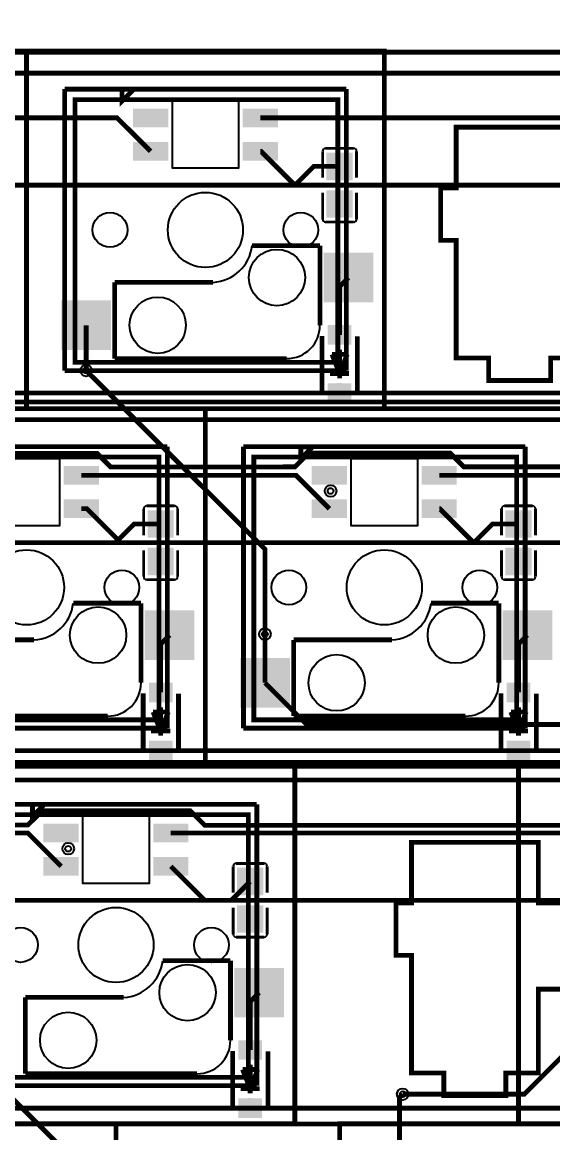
# Model space of a CAD drawing. Header units: millimetres. Extents: x 5 to 320, y -126 to -29.
# Drawn here: x 233.1 to 261.4, y -88.6 to -29.4 of the extents above; entities that cross this region are included whole.
import ezdxf

# ---------------------------------------------------------------- set-up
doc = ezdxf.new("R2010")
doc.units = ezdxf.units.MM
for name, color, linetype, true_color in [('BoardOutLine', 7, 'Continuous', 0xff00ff), ('BottomLayer', 7, 'Continuous', 0x0000ff), ('BottomPasteMaskLayer', 7, 'Continuous', 0x800000), ('BottomSilkLayer', 7, 'Continuous', 0x66cc33), ('BottomSolderMaskLayer', 7, 'Continuous', 0xaa00ff), ('Document', 7, 'Continuous', 0xffffff), ('Hole', 7, 'Continuous', 0x222222), ('Multi-Layer', 7, 'Continuous', 0xc0c0c0), ('TopLayer', 7, 'Continuous', 0xff0000), ('TopSilkLayer', 7, 'Continuous', 0xffcc00)]:
    doc.layers.add(name, color=color, linetype=linetype, true_color=true_color)

msp = doc.modelspace()

# ---------------------------------------------------------------- hatches: boundary and pattern name
at = {"layer": 'BottomLayer'}
for points in [[(239.08315976631957, -34.06868173736348), (240.86116332232677, -34.06868173736348), (240.86116332232677, -34.957683515366966), (239.08315976631957, -34.957683515366966)], [(244.925171450343, -34.06868173736348), (246.7031750063502, -34.06868173736348), (246.7031750063502, -34.957683515366966), (244.925171450343, -34.957683515366966)], [(239.08315976631957, -35.84668529337057), (240.86116332232677, -35.84668529337057), (240.86116332232677, -36.73568707137406), (239.08315976631957, -36.73568707137406)], [(244.925171450343, -35.84668529337057), (246.7031750063502, -35.84668529337057), (246.7031750063502, -36.73568707137406), (244.925171450343, -36.73568707137406)], [(250.71209042418081, -37.805867411734766), (249.3620777241556, -37.805867411734766), (249.3620777241556, -36.395859791719545), (250.71209042418081, -36.395859791719545)], [(250.71209042418081, -38.39591059182112), (249.3620777241556, -38.39591059182112), (249.3620777241556, -39.805918211836456), (250.71209042418081, -39.805918211836456)], [(249.24318008636033, -41.75219710439421), (251.78318516637046, -41.75219710439421), (251.78318516637046, -44.292202184404346), (249.24318008636033, -44.292202184404346)], [(235.27315214630448, -44.292202184404346), (237.81315722631462, -44.292202184404346), (237.81315722631462, -46.83220726441448), (235.27315214630448, -46.83220726441448)], [(250.63708407416834, -46.57620015240025), (250.63708407416834, -45.57620015240025), (249.4370840741683, -45.57620015240025), (249.4370840741683, -46.57620015240025)], [(250.63708407416834, -49.6760223520447), (250.63708407416834, -48.67602235204458), (249.4370840741683, -48.67602235204458), (249.4370840741683, -49.6760223520447)], [(235.3999491998984, -53.11912623825242), (237.17795275590538, -53.11912623825242), (237.17795275590538, -54.00812801625602), (235.3999491998984, -54.00812801625602)], [(248.60838201676415, -53.11912623825242), (250.38638557277113, -53.11912623825242), (250.38638557277113, -54.00812801625602), (248.60838201676415, -54.00812801625602)], [(254.45039370078757, -53.11912623825242), (256.22839725679455, -53.11912623825242), (256.22839725679455, -54.00812801625602), (254.45039370078757, -54.00812801625602)], [(235.3999491998984, -54.89712979425951), (237.17795275590538, -54.89712979425951), (237.17795275590538, -55.786131572263116), (235.3999491998984, -55.786131572263116)], [(248.60838201676415, -54.89712979425951), (250.38638557277113, -54.89712979425951), (250.38638557277113, -55.786131572263116), (248.60838201676415, -55.786131572263116)], [(254.45039370078757, -54.89712979425951), (256.22839725679455, -54.89712979425951), (256.22839725679455, -55.786131572263116), (254.45039370078757, -55.786131572263116)], [(241.18686817373646, -56.85631191262382), (239.836855473711, -56.85631191262382), (239.836855473711, -55.4463042926086), (241.18686817373646, -55.4463042926086)], [(260.2373126746254, -56.85631191262382), (258.88729997459996, -56.85631191262382), (258.88729997459996, -55.4463042926086), (260.2373126746254, -55.4463042926086)], [(241.18686817373646, -57.446355092710064), (239.836855473711, -57.446355092710064), (239.836855473711, -58.8563627127254), (241.18686817373646, -58.8563627127254)], [(260.2373126746254, -57.446355092710064), (258.88729997459996, -57.446355092710064), (258.88729997459996, -58.8563627127254), (260.2373126746254, -58.8563627127254)], [(239.7179578359155, -60.802641605283156), (242.25796291592587, -60.802641605283156), (242.25796291592587, -63.3426466852934), (239.7179578359155, -63.3426466852934)], [(258.7684023368047, -60.802641605283156), (261.3084074168148, -60.802641605283156), (261.3084074168148, -63.3426466852934), (258.7684023368047, -63.3426466852934)], [(244.79837439674884, -63.3426466852934), (247.33837947675897, -63.3426466852934), (247.33837947675897, -65.88265176530354), (244.79837439674884, -65.88265176530354)], [(241.1118364236729, -65.6266446532893), (241.1118364236729, -64.6266446532893), (239.91183642367287, -64.6266446532893), (239.91183642367287, -65.6266446532893)], [(260.1623063246127, -65.6266446532893), (260.1623063246127, -64.6266446532893), (258.96230632461265, -64.6266446532893), (258.96230632461265, -65.6266446532893)], [(241.1118364236729, -68.72646685293375), (241.1118364236729, -67.72646685293364), (239.91183642367287, -67.72646685293364), (239.91183642367287, -68.72646685293375)], [(260.1623063246127, -68.72646685293375), (260.1623063246127, -67.72646685293364), (258.96230632461265, -67.72646685293364), (258.96230632461265, -68.72646685293375)], [(234.3205486410975, -72.16957073914148), (236.09855219710448, -72.16957073914148), (236.09855219710448, -73.05857251714508), (234.3205486410975, -73.05857251714508)], [(240.16256032512092, -72.16957073914148), (241.9405638811279, -72.16957073914148), (241.9405638811279, -73.05857251714508), (240.16256032512092, -73.05857251714508)], [(234.3205486410975, -73.94757429514857), (236.09855219710448, -73.94757429514857), (236.09855219710448, -74.83657607315217), (234.3205486410975, -74.83657607315217)], [(240.16256032512092, -73.94757429514857), (241.9405638811279, -73.94757429514857), (241.9405638811279, -74.83657607315217), (240.16256032512092, -74.83657607315217)], [(245.94947929895875, -75.90675641351277), (244.59946659893308, -75.90675641351277), (244.59946659893308, -74.49674879349755), (245.94947929895875, -74.49674879349755)], [(245.94947929895875, -76.49679959359912), (244.59946659893308, -76.49679959359912), (244.59946659893308, -77.90680721361434), (245.94947929895875, -77.90680721361434)], [(244.48056896113803, -79.85308610617221), (247.02057404114817, -79.85308610617221), (247.02057404114817, -82.39309118618235), (244.48056896113803, -82.39309118618235)], [(245.87447294894605, -84.67708915417825), (245.87447294894605, -83.67708915417836), (244.674472948946, -83.67708915417836), (244.674472948946, -84.67708915417825)], [(245.87447294894605, -87.77691135382258), (245.87447294894605, -86.7769113538227), (244.674472948946, -86.7769113538227), (244.674472948946, -87.77691135382258)]]:
    msp.add_hatch(color=256, dxfattribs=at).paths.add_polyline_path(points)
at = {"layer": 'BottomPasteMaskLayer'}
for points in [[(239.08315976631957, -34.06868173736348), (240.86116332232677, -34.06868173736348), (240.86116332232677, -34.957683515366966), (239.08315976631957, -34.957683515366966)], [(244.925171450343, -34.06868173736348), (246.7031750063502, -34.06868173736348), (246.7031750063502, -34.957683515366966), (244.925171450343, -34.957683515366966)], [(239.08315976631957, -35.84668529337057), (240.86116332232677, -35.84668529337057), (240.86116332232677, -36.73568707137406), (239.08315976631957, -36.73568707137406)], [(244.925171450343, -35.84668529337057), (246.7031750063502, -35.84668529337057), (246.7031750063502, -36.73568707137406), (244.925171450343, -36.73568707137406)], [(250.67708915417825, -36.39591059182112), (249.39710439420878, -36.39591059182112), (249.34709169418352, -36.4459232918465), (249.34709169418352, -37.5959359918719), (249.39710439420878, -37.64592329184654), (249.80713741427485, -37.65095250190495), (249.80713741427485, -37.200939801879485), (250.25712471424958, -37.200939801879485), (250.25712471424958, -37.64094488188971), (250.67708915417825, -37.64592329184654), (250.72710185420397, -37.5959359918719), (250.72710185420397, -36.4459232918465)], [(249.39707899415794, -39.80586741173488), (250.67706375412763, -39.80586741173488), (250.7270764541529, -39.755854711709276), (250.7270764541529, -38.60584201168399), (250.67706375412763, -38.55585471170946), (250.26703073406156, -38.55082550165105), (250.26703073406156, -39.0008382016764), (249.81704343408683, -39.0008382016764), (249.81704343408683, -38.56083312166618), (249.39707899415794, -38.55585471170946), (249.34706629413267, -38.60584201168399), (249.34706629413267, -39.755854711709276)], [(249.24318008636033, -41.75219710439421), (251.78318516637046, -41.75219710439421), (251.78318516637046, -44.292202184404346), (249.24318008636033, -44.292202184404346)], [(235.27315214630448, -44.292202184404346), (237.81315722631462, -44.292202184404346), (237.81315722631462, -46.83220726441448), (235.27315214630448, -46.83220726441448)], [(250.63708407416834, -46.57620015240025), (250.63708407416834, -45.57620015240025), (249.4370840741683, -45.57620015240025), (249.4370840741683, -46.57620015240025)], [(250.63708407416834, -49.6760223520447), (250.63708407416834, -48.67602235204458), (249.4370840741683, -48.67602235204458), (249.4370840741683, -49.6760223520447)], [(235.3999491998984, -53.11912623825242), (237.17795275590538, -53.11912623825242), (237.17795275590538, -54.00812801625602), (235.3999491998984, -54.00812801625602)], [(248.60838201676415, -53.11912623825242), (250.38638557277113, -53.11912623825242), (250.38638557277113, -54.00812801625602), (248.60838201676415, -54.00812801625602)], [(254.45039370078757, -53.11912623825242), (256.22839725679455, -53.11912623825242), (256.22839725679455, -54.00812801625602), (254.45039370078757, -54.00812801625602)], [(235.3999491998984, -54.89712979425951), (237.17795275590538, -54.89712979425951), (237.17795275590538, -55.786131572263116), (235.3999491998984, -55.786131572263116)], [(248.60838201676415, -54.89712979425951), (250.38638557277113, -54.89712979425951), (250.38638557277113, -55.786131572263116), (248.60838201676415, -55.786131572263116)], [(254.45039370078757, -54.89712979425951), (256.22839725679455, -54.89712979425951), (256.22839725679455, -55.786131572263116), (254.45039370078757, -55.786131572263116)], [(241.1518669037339, -55.44635509271018), (239.87188214376442, -55.44635509271018), (239.82186944373893, -55.496367792735555), (239.82186944373893, -56.646380492760954), (239.87188214376442, -56.6963677927356), (240.28191516383026, -56.70139700279401), (240.28191516383026, -56.25138430276854), (240.73190246380477, -56.25138430276854), (240.73190246380477, -56.69138938277865), (241.1518669037339, -56.6963677927356), (241.20187960375915, -56.646380492760954), (241.20187960375915, -55.496367792735555)], [(260.20231140462283, -55.44635509271018), (258.92232664465337, -55.44635509271018), (258.8723139446279, -55.496367792735555), (258.8723139446279, -56.646380492760954), (258.92232664465337, -56.6963677927356), (259.33235966471943, -56.70139700279401), (259.33235966471943, -56.25138430276854), (259.78234696469394, -56.25138430276854), (259.78234696469394, -56.69138938277865), (260.20231140462283, -56.6963677927356), (260.2523241046483, -56.646380492760954), (260.2523241046483, -55.496367792735555)], [(239.87185674371358, -58.85631191262371), (241.15184150368304, -58.85631191262371), (241.20185420370854, -58.80629921259833), (241.20185420370854, -57.65628651257293), (241.15184150368304, -57.60629921259829), (240.74180848361698, -57.60127000253988), (240.74180848361698, -58.051282702565345), (240.29182118364247, -58.051282702565345), (240.29182118364247, -57.61127762255512), (239.87185674371358, -57.60629921259829), (239.8218440436881, -57.65628651257293), (239.8218440436881, -58.80629921259833)], [(258.9223012446025, -58.85631191262371), (260.202286004572, -58.85631191262371), (260.2522987045975, -58.80629921259833), (260.2522987045975, -57.65628651257293), (260.202286004572, -57.60629921259829), (259.7922529845059, -57.60127000253988), (259.7922529845059, -58.051282702565345), (259.3422656845314, -58.051282702565345), (259.3422656845314, -57.61127762255512), (258.9223012446025, -57.60629921259829), (258.87228854457703, -57.65628651257293), (258.87228854457703, -58.80629921259833)], [(239.7179578359155, -60.802641605283156), (242.25796291592587, -60.802641605283156), (242.25796291592587, -63.3426466852934), (239.7179578359155, -63.3426466852934)], [(258.7684023368047, -60.802641605283156), (261.3084074168148, -60.802641605283156), (261.3084074168148, -63.3426466852934), (258.7684023368047, -63.3426466852934)], [(244.79837439674884, -63.3426466852934), (247.33837947675897, -63.3426466852934), (247.33837947675897, -65.88265176530354), (244.79837439674884, -65.88265176530354)], [(241.1118364236729, -65.6266446532893), (241.1118364236729, -64.6266446532893), (239.91183642367287, -64.6266446532893), (239.91183642367287, -65.6266446532893)], [(260.1623063246127, -65.6266446532893), (260.1623063246127, -64.6266446532893), (258.96230632461265, -64.6266446532893), (258.96230632461265, -65.6266446532893)], [(241.1118364236729, -68.72646685293375), (241.1118364236729, -67.72646685293364), (239.91183642367287, -67.72646685293364), (239.91183642367287, -68.72646685293375)], [(260.1623063246127, -68.72646685293375), (260.1623063246127, -67.72646685293364), (258.96230632461265, -67.72646685293364), (258.96230632461265, -68.72646685293375)], [(234.3205486410975, -72.16957073914148), (236.09855219710448, -72.16957073914148), (236.09855219710448, -73.05857251714508), (234.3205486410975, -73.05857251714508)], [(240.16256032512092, -72.16957073914148), (241.9405638811279, -72.16957073914148), (241.9405638811279, -73.05857251714508), (240.16256032512092, -73.05857251714508)], [(234.3205486410975, -73.94757429514857), (236.09855219710448, -73.94757429514857), (236.09855219710448, -74.83657607315217), (234.3205486410975, -74.83657607315217)], [(240.16256032512092, -73.94757429514857), (241.9405638811279, -73.94757429514857), (241.9405638811279, -74.83657607315217), (240.16256032512092, -74.83657607315217)], [(245.91447802895595, -74.49679959359912), (244.63449326898672, -74.49679959359912), (244.58448056896123, -74.5468122936245), (244.58448056896123, -75.6968249936499), (244.63449326898672, -75.74681229362454), (245.04452628905278, -75.75184150368295), (245.04452628905278, -75.30182880365749), (245.4945135890273, -75.30182880365749), (245.4945135890273, -75.74183388366771), (245.91447802895595, -75.74681229362454), (245.96449072898145, -75.6968249936499), (245.96449072898145, -74.5468122936245)], [(244.63446786893587, -77.90675641351277), (245.91445262890534, -77.90675641351277), (245.96446532893083, -77.85674371348739), (245.96446532893083, -76.70673101346199), (245.91445262890534, -76.65674371348734), (245.50441960883927, -76.65171450342893), (245.50441960883927, -77.1017272034544), (245.05443230886476, -77.1017272034544), (245.05443230886476, -76.66172212344418), (244.63446786893587, -76.65674371348734), (244.58445516891038, -76.70673101346199), (244.58445516891038, -77.85674371348739)], [(244.48056896113803, -79.85308610617221), (247.02057404114817, -79.85308610617221), (247.02057404114817, -82.39309118618235), (244.48056896113803, -82.39309118618235)], [(245.87447294894605, -84.67708915417825), (245.87447294894605, -83.67708915417836), (244.674472948946, -83.67708915417836), (244.674472948946, -84.67708915417825)], [(245.87447294894605, -87.77691135382258), (245.87447294894605, -86.7769113538227), (244.674472948946, -86.7769113538227), (244.674472948946, -87.77691135382258)]]:
    msp.add_hatch(color=256, dxfattribs=at).paths.add_polyline_path(points)
at = {"layer": 'BottomSolderMaskLayer'}
for points in [[(239.03236547044526, -34.017893247215056), (240.91196922965287, -34.017893247215056), (240.91196922965287, -35.008495228419065), (239.03236547044526, -35.008495228419065)], [(244.87437715446868, -34.017893247215056), (246.7539809136763, -34.017893247215056), (246.7539809136763, -35.008495228419065), (244.87437715446868, -35.008495228419065)], [(239.03236547044526, -35.79589680322215), (240.91196922965287, -35.79589680322215), (240.91196922965287, -36.78649878442616), (239.03236547044526, -36.78649878442616)], [(244.87437715446868, -35.79589680322215), (246.7539809136763, -35.79589680322215), (246.7539809136763, -36.78649878442616), (244.87437715446868, -36.78649878442616)], [(250.73640971910845, -37.832397203270375), (249.33775842922796, -37.832397203270375), (249.33775842922796, -36.36933191175876), (250.73640971910845, -36.36933191175876)], [(250.73640971910845, -38.36938462343517), (249.33775842922796, -38.36938462343517), (249.33775842922796, -39.83244991494689), (250.73640971910845, -39.83244991494689)], [(249.1923840487682, -41.70140106680219), (251.83398933197873, -41.70140106680219), (251.83398933197873, -44.343006350012615), (249.1923840487682, -44.343006350012615)], [(235.22235610871235, -44.241406146812324), (237.86396139192289, -44.241406146812324), (237.86396139192289, -46.88301143002275), (235.22235610871235, -46.88301143002275)], [(250.66756413512826, -46.59736686140036), (250.66756413512826, -45.555033443400134), (249.40660401320815, -45.555033443400134), (249.40660401320815, -46.59736686140036)], [(250.66756413512826, -49.69718906104481), (250.66756413512826, -48.65485564304447), (249.40660401320815, -48.65485564304447), (249.40660401320815, -49.69718906104481)], [(235.34914329257208, -53.06832613665233), (237.2287470517797, -53.06832613665233), (237.2287470517797, -54.058928117856226), (235.34914329257208, -54.058928117856226)], [(248.55758481802695, -53.06832613665233), (250.43718857723434, -53.06832613665233), (250.43718857723434, -54.058928117856226), (248.55758481802695, -54.058928117856226)], [(254.39959650205014, -53.06832613665233), (256.27920026125776, -53.06832613665233), (256.27920026125776, -54.058928117856226), (254.39959650205014, -54.058928117856226)], [(235.34914329257208, -54.846329692659424), (237.2287470517797, -54.846329692659424), (237.2287470517797, -55.83693167386332), (235.34914329257208, -55.83693167386332)], [(248.55758481802695, -54.846329692659424), (250.43718857723434, -54.846329692659424), (250.43718857723434, -55.83693167386332), (248.55758481802695, -55.83693167386332)], [(254.39959650205014, -54.846329692659424), (256.27920026125776, -54.846329692659424), (256.27920026125776, -55.83693167386332), (254.39959650205014, -55.83693167386332)], [(241.2111892989028, -56.882837881009664), (239.81253800902186, -56.882837881009664), (239.81253800902186, -55.41977258949805), (241.2111892989028, -55.41977258949805)], [(260.2616301393143, -56.882837881009664), (258.8629788494336, -56.882837881009664), (258.8629788494336, -55.41977258949805), (260.2616301393143, -55.41977258949805)], [(241.2111892989028, -57.41982530117457), (239.81253800902186, -57.41982530117457), (239.81253800902186, -58.88289059268618), (241.2111892989028, -58.88289059268618)], [(260.2616301393143, -57.41982530117457), (258.8629788494336, -57.41982530117457), (258.8629788494336, -58.88289059268618), (260.2616301393143, -58.88289059268618)], [(239.66715367030724, -60.75184150368307), (242.30875895351778, -60.75184150368307), (242.30875895351778, -63.39344678689349), (239.66715367030724, -63.39344678689349)], [(258.71760426720857, -60.75184150368307), (261.3592095504191, -60.75184150368307), (261.3592095504191, -63.39344678689349), (258.71760426720857, -63.39344678689349)], [(244.74757632715273, -63.2918465836932), (247.38918161036327, -63.2918465836932), (247.38918161036327, -65.93345186690362), (244.74757632715273, -65.93345186690362)], [(241.1423177749582, -65.64780706120541), (241.1423177749582, -64.6054736432053), (239.88135765303787, -64.6054736432053), (239.88135765303787, -65.64780706120541)], [(260.19278380492256, -65.64780706120541), (260.19278380492256, -64.6054736432053), (258.9318236830022, -64.6054736432053), (258.9318236830022, -65.64780706120541)], [(241.1423177749582, -68.74762926084986), (241.1423177749582, -67.70529584284964), (239.88135765303787, -67.70529584284964), (239.88135765303787, -68.74762926084986)], [(260.19278380492256, -68.74762926084986), (260.19278380492256, -67.70529584284964), (258.9318236830022, -67.70529584284964), (258.9318236830022, -68.74762926084986)], [(234.2697485394972, -72.11875902608949), (236.1493522987048, -72.11875902608949), (236.1493522987048, -73.10936100729339), (234.2697485394972, -73.10936100729339)], [(240.1117602235206, -72.11875902608949), (241.991363982728, -72.11875902608949), (241.991363982728, -73.10936100729339), (240.1117602235206, -73.10936100729339)], [(234.2697485394972, -73.89676258209658), (236.1493522987048, -73.89676258209658), (236.1493522987048, -74.8873645633006), (234.2697485394972, -74.8873645633006)], [(240.1117602235206, -73.89676258209658), (241.991363982728, -73.89676258209658), (241.991363982728, -74.8873645633006), (240.1117602235206, -74.8873645633006)], [(245.97379493340918, -75.93328811662332), (244.57514364352824, -75.93328811662332), (244.57514364352824, -74.4702228251117), (245.97379493340918, -74.4702228251117)], [(245.97379493340918, -76.47026597891386), (244.57514364352824, -76.47026597891386), (244.57514364352824, -77.93333127042536), (245.97379493340918, -77.93333127042536)], [(244.42976885953794, -79.80228194056394), (247.07137414274848, -79.80228194056394), (247.07137414274848, -82.44388722377437), (244.42976885953794, -82.44388722377437)], [(245.9049478486054, -84.6982580137203), (245.9049478486054, -83.65592459572008), (244.64398772668528, -83.65592459572008), (244.64398772668528, -84.6982580137203)], [(245.9049478486054, -87.79808021336464), (245.9049478486054, -86.75574679536442), (244.64398772668528, -86.75574679536442), (244.64398772668528, -87.79808021336464)]]:
    msp.add_hatch(color=256, dxfattribs=at).paths.add_polyline_path(points)
at = {"layer": 'Document'}
for points in [[(249.60071120142243, -46.15473710947424), (250.48971297942603, -46.15473710947424), (250.48971297942603, -45.90073660147323), (249.60071120142243, -45.90073660147323)], [(250.16408432816866, -46.483108966217856), (250.16408432816866, -45.59410718821425), (249.91008382016753, -45.59410718821425), (249.91008382016753, -46.483108966217856)], [(250.16408432816866, -49.531115062230015), (250.16408432816866, -48.642113284226525), (249.91008382016753, -48.642113284226525), (249.91008382016753, -49.531115062230015)], [(240.07546355092722, -65.20518161036307), (240.9644653289306, -65.20518161036307), (240.9644653289306, -64.95118110236206), (240.07546355092722, -64.95118110236206)], [(240.63883667767323, -65.53355346710691), (240.63883667767323, -64.64455168910331), (240.38483616967233, -64.64455168910331), (240.38483616967233, -65.53355346710691)], [(259.1259334518668, -65.20518161036307), (260.0149352298704, -65.20518161036307), (260.0149352298704, -64.95118110236206), (259.1259334518668, -64.95118110236206)], [(259.68930657861324, -65.53355346710691), (259.68930657861324, -64.64455168910331), (259.43530607061234, -64.64455168910331), (259.43530607061234, -65.53355346710691)], [(240.63883667767323, -68.58155956311907), (240.63883667767323, -67.69255778511547), (240.38483616967233, -67.69255778511547), (240.38483616967233, -68.58155956311907)], [(259.68930657861324, -68.58155956311907), (259.68930657861324, -67.69255778511547), (259.43530607061234, -67.69255778511547), (259.43530607061234, -68.58155956311907)], [(244.83810007620013, -84.25562611125213), (245.72710185420374, -84.25562611125213), (245.72710185420374, -84.00162560325111), (244.83810007620013, -84.00162560325111)], [(245.40147320294636, -84.58399796799586), (245.40147320294636, -83.69499618999237), (245.14747269494546, -83.69499618999237), (245.14747269494546, -84.58399796799586)], [(245.40147320294636, -87.63200406400813), (245.40147320294636, -86.74300228600453), (245.14747269494546, -86.74300228600453), (245.14747269494546, -87.63200406400813)]]:
    msp.add_hatch(color=256, dxfattribs=at).paths.add_polyline_path(points)

# ---------------------------------------------------------------- linework, layer by layer
at = {"layer": 'BoardOutLine', "const_width": 0.25400050800101603}
msp.add_lwpolyline([(6.32199644399293, -31.01386842773684), (317.6469138938278, -31.01386842773684)], dxfattribs=at)
at = {"layer": 'BottomLayer', "const_width": 0.25400050800101603}
for points in [[(226.7637795275591, -34.51308102616201), (238.19405638811304, -34.51308102616201), (239.97205994412002, -36.291084582169105)], [(245.81407162814344, -34.51308102616201), (266.7698755397512, -34.51308102616201), (268.5478790957584, -36.291084582169105)], [(245.81407162814344, -36.291084582169105), (245.84678689357384, -36.291084582169105), (247.65577851155717, -38.10007620015233)], [(312.35966471932966, -38.10007620015233), (307.62255524511056, -38.10007620015233), (307.0815341630682, -37.55905511811011), (302.9438658877318, -37.55905511811011), (302.4003048006098, -38.10007620015233), (30.957581915163928, -38.10007620015233), (30.023749047498086, -39.03390906781806), (26.902006604013195, -39.03390906781806), (26.36322072644157, -38.49512319024632), (26.36322072644157, -37.04419608839214)], [(250.0370840741682, -37.10096520193031), (248.6548895097792, -37.10096520193031), (247.65577851155717, -38.10007620015233)], [(250.51308102616213, -43.02209804419613), (250.0370840741682, -43.498094996189934), (250.0370840741682, -46.0763017526034)], [(236.54305308610628, -45.56210312420626), (236.54305308610628, -47.97510795021594)], [(21.431750063500203, -49.17612395224785), (278.61275082550173, -49.17612395224785)], [(267.8054356108714, -53.10896621793245), (256.65481330962666, -53.10896621793245), (255.91821183642378, -52.37236474472945), (248.39979679959356, -52.37236474472945), (247.66319532639068, -53.10896621793245), (237.84607569215132, -53.111506223012384), (237.1196342392684, -52.385064770129475), (229.47929895859806, -52.385064770129475), (228.70713741427494, -53.15468630937255), (228.37693675387345, -52.82448564897118), (216.73101346202702, -52.82448564897118), (216.24841249682504, -52.34188468376931), (210.38100076200158, -52.34188468376931), (209.61899923799865, -53.10388620777246), (199.81457962915943, -53.10388620777246), (199.10337820675636, -52.39268478536951), (191.28016256032515, -52.39268478536951), (190.5156210312423, -53.15468630937255), (180.5105410210822, -53.15468630937255)], [(236.28905257810538, -53.56362712725422), (247.71932943865886, -53.56362712725422), (249.49733299466607, -55.341630683261315)], [(255.33934467868926, -53.56362712725422), (271.5323850647703, -53.56362712725422), (273.3103886207773, -55.341630683261315)], [(236.28905257810538, -55.341630683261315), (236.57988315976627, -55.341630683261315), (238.2481838963679, -57.00993141986282)], [(255.33934467868926, -55.341630683261315), (255.37129794259613, -55.341630683261315), (257.18100076200153, -57.151333502666944)], [(240.51186182372362, -56.151409702819365), (239.10670561341112, -56.151409702819365), (238.10678181356366, -57.151333502666944)], [(259.5623063246128, -56.151409702819365), (258.1809245618492, -56.151409702819365), (257.18100076200153, -57.151333502666944)], [(23.813055626111463, -57.151333502666944), (297.62705105410214, -57.151333502666944)], [(240.98806197612407, -62.07264414528822), (240.51183642367278, -62.54886969773929), (240.51183642367278, -65.12674625349246)], [(246.0604521209043, -62.019304038608084), (246.06807213614434, -64.61264922529847)], [(260.0383540767082, -62.07264414528822), (259.5623063246128, -62.54869189738372), (259.5623063246128, -65.12674625349246)], [(246.06832613665233, -64.61264922529847), (248.289458978918, -66.83378206756413), (261.9417068834139, -66.83378206756413)], [(26.19436118872227, -68.2265684531369), (283.375361950724, -68.2265684531369)], [(272.009144018288, -72.61366522733044), (272.009144018288, -72.36220472440937), (270.94742189484396, -71.30302260604515), (265.2882905765812, -71.30302260604515), (264.3840487680977, -72.20472440944877), (242.86512573025152, -72.20472440944877), (242.08788417576852, -71.4300228600456), (234.2265684531369, -71.4300228600456), (233.4340868681736, -72.19202438404864), (223.46710693421392, -72.19202438404864), (222.68732537465075, -71.40970281940554), (215.08509017018037, -71.40970281940554), (214.2748285496573, -72.19202438404864), (204.7269494538989, -72.19202438404864), (203.96494792989597, -71.4300228600456), (195.981711963424, -71.4300228600456), (195.204470408941, -72.20472440944877), (185.73279146558275, -72.20472440944877), (184.95808991617992, -71.4300228600456)], [(222.00101600203197, -72.61417322834643), (233.4315468630939, -72.61417322834643), (235.2095504191011, -74.39217678435352)], [(241.0515621031243, -72.61417322834643), (264.3886207772416, -72.61417322834643), (266.1666243332488, -74.39217678435352)], [(24.353568707137356, -74.39166878333754), (24.3840487680975, -74.39166878333754), (26.195072390144787, -76.20269240538482), (30.988061976124072, -76.20269240538482), (31.96342392684801, -77.17805435610865), (39.40563881127764, -77.17805435610865), (40.38100076200135, -76.20269240538482), (275.232410464821, -76.20269240538482), (276.23063246126503, -75.20193040386084)], [(241.0515621031243, -74.39217678435352), (242.86116332232677, -76.201778003556), (243.50154940309903, -76.201778003556)], [(245.2744729489459, -75.20185420370842), (244.27454914909822, -76.201778003556), (242.89316738633488, -76.201778003556)], [(245.7505715011432, -81.12319024638043), (245.2744729489459, -81.59928879857762), (245.2744729489459, -84.17719075438151)], [(262.7376174752351, -83.66319532639068), (259.86682753365517, -86.53398526797048), (253.39883159766327, -86.53398526797048)], [(28.57566675133353, -87.27701295402585), (276.2314452628905, -87.27701295402585)]]:
    msp.add_lwpolyline(points, dxfattribs=at)
at = {"layer": 'BottomSilkLayer', "const_width": 0.25400050800101603}
for points in [[(238.4481584963171, -32.989179578359085), (239.08315976631957, -32.989179578359085), (238.4481584963171, -33.624180848361675), (238.4481584963171, -32.989179578359085)], [(247.97338074676168, -52.03962407924814), (248.60838201676415, -52.03962407924814), (247.97338074676168, -52.67462534925073), (247.97338074676168, -52.03962407924814)], [(233.6855473710948, -71.0900685801372), (234.3205486410975, -71.0900685801372), (233.6855473710948, -71.72506985013968), (233.6855473710948, -71.0900685801372)]]:
    msp.add_lwpolyline(points, close=True, dxfattribs=at)
at = {"layer": 'BottomSilkLayer'}
for points, const_width in [([(250.78829057658118, -36.13728727457453), (249.28587757175524, -36.13728727457453)], 0.15240030480060962), ([(249.13347726695451, -36.28968757937514), (249.13347726695451, -37.69969519939025)], 0.15240030480060962), ([(250.94069088138167, -37.69969519939025), (250.94069088138167, -36.28968757937514)], 0.15240030480060962), ([(249.13347726695451, -39.91209042418075), (249.13347726695451, -38.502082804165525)], 0.15240030480060962), ([(250.94069088138167, -38.502082804165525), (250.94069088138167, -39.91209042418075)], 0.15240030480060962), ([(250.78829057658118, -40.06449072898147), (249.28587757175524, -40.06449072898147)], 0.15240030480060962), ([(249.10393700787404, -49.132791465582955), (249.10393700787404, -46.13279146558284)], 0.25400050800101603), ([(250.98361696723418, -49.146151892303806), (250.98361696723418, -46.14615189230369)], 0.25400050800101603), ([(250.0370840741682, -48.38811277622551), (250.0370840741682, -46.86410972821943)], 0.25400050800101603), ([(249.63068326136658, -47.118110236220446), (250.0370840741682, -48.1341122682245)], 0.25400050800101603), ([(250.44348488696983, -47.118110236220446), (249.63068326136658, -47.118110236220446)], 0.25400050800101603), ([(250.0370840741682, -48.1341122682245), (250.44348488696983, -47.118110236220446)], 0.25400050800101603), ([(250.54508509017023, -48.1341122682245), (249.52908305816618, -48.1341122682245)], 0.25400050800101603), ([(239.60825501651016, -55.340132080264084), (239.60825501651016, -56.750139700279306)], 0.15240030480060962), ([(241.26306832613682, -55.187731775463476), (239.76065532131088, -55.187731775463476)], 0.15240030480060962), ([(241.4154686309373, -56.750139700279306), (241.4154686309373, -55.340132080264084)], 0.15240030480060962), ([(258.6586995173991, -55.340132080264084), (258.6586995173991, -56.750139700279306)], 0.15240030480060962), ([(260.31351282702576, -55.187731775463476), (258.8110998221996, -55.187731775463476)], 0.15240030480060962), ([(260.4659131318265, -56.750139700279306), (260.4659131318265, -55.340132080264084)], 0.15240030480060962), ([(239.60825501651016, -58.962534925069804), (239.60825501651016, -57.55252730505458)], 0.15240030480060962), ([(241.4154686309373, -57.55252730505458), (241.4154686309373, -58.962534925069804)], 0.15240030480060962), ([(258.6586995173991, -58.962534925069804), (258.6586995173991, -57.55252730505458)], 0.15240030480060962), ([(260.4659131318265, -57.55252730505458), (260.4659131318265, -58.962534925069804)], 0.15240030480060962), ([(241.26306832613682, -59.11493522987041), (239.76065532131088, -59.11493522987041)], 0.15240030480060962), ([(260.31351282702576, -59.11493522987041), (258.8110998221996, -59.11493522987041)], 0.15240030480060962), ([(239.57868935737883, -68.18323596647178), (239.57868935737883, -65.1832359664719)], 0.25400050800101603), ([(241.45836931673875, -68.19659639319264), (241.45836931673875, -65.19659639319275)], 0.25400050800101603), ([(258.6291592583186, -68.18323596647178), (258.6291592583186, -65.1832359664719)], 0.25400050800101603), ([(260.50883921767854, -68.19659639319264), (260.50883921767854, -65.19659639319275)], 0.25400050800101603), ([(240.10543561087138, -66.16855473710939), (240.51183642367278, -67.18455676911344)], 0.25400050800101603), ([(240.91823723647462, -66.16855473710939), (240.10543561087138, -66.16855473710939)], 0.25400050800101603), ([(240.51183642367278, -67.43855727711446), (240.51183642367278, -65.91455422910838)], 0.25400050800101603), ([(240.51183642367278, -67.18455676911344), (240.91823723647462, -66.16855473710939)], 0.25400050800101603), ([(259.15590551181117, -66.16855473710939), (259.5623063246128, -67.18455676911344)], 0.25400050800101603), ([(259.9687071374142, -66.16855473710939), (259.15590551181117, -66.16855473710939)], 0.25400050800101603), ([(259.5623063246128, -67.43855727711446), (259.5623063246128, -65.91455422910838)], 0.25400050800101603), ([(259.5623063246128, -67.18455676911344), (259.9687071374142, -66.16855473710939)], 0.25400050800101603), ([(241.0198374396748, -67.18455676911344), (240.00383540767075, -67.18455676911344)], 0.25400050800101603), ([(260.0703073406148, -67.18455676911344), (259.05430530861076, -67.18455676911344)], 0.25400050800101603), ([(244.37086614173222, -74.39057658115314), (244.37086614173222, -75.80058420116836)], 0.15240030480060962), ([(246.0256794513591, -74.23817627635253), (244.52326644653294, -74.23817627635253)], 0.15240030480060962), ([(246.17807975615938, -75.80058420116836), (246.17807975615938, -74.39057658115314)], 0.15240030480060962), ([(244.37086614173222, -78.01297942595875), (244.37086614173222, -76.60297180594353)], 0.15240030480060962), ([(246.17807975615938, -76.60297180594353), (246.17807975615938, -78.01297942595875)], 0.15240030480060962), ([(246.0256794513591, -78.16537973075935), (244.52326644653294, -78.16537973075935)], 0.15240030480060962), ([(244.34132588265197, -87.23368046736084), (244.34132588265197, -84.23368046736095)], 0.25400050800101603), ([(246.22100584201166, -87.24704089408169), (246.22100584201166, -84.2470408940818)], 0.25400050800101603), ([(244.86807213614452, -85.21899923799845), (245.2744729489459, -86.2350012700025)], 0.25400050800101603), ([(245.68087376174753, -85.21899923799845), (244.86807213614452, -85.21899923799845)], 0.25400050800101603), ([(245.2744729489459, -86.48900177800351), (245.2744729489459, -84.96499872999743)], 0.25400050800101603), ([(245.2744729489459, -86.2350012700025), (245.68087376174753, -85.21899923799845)], 0.25400050800101603), ([(245.78247396494794, -86.2350012700025), (244.7664719329439, -86.2350012700025)], 0.25400050800101603)]:
    msp.add_lwpolyline(points, dxfattribs=dict(at, const_width=const_width))
for centre, start, end in [((249.28587757175524, -36.289687579375254), 90, 179.99999999999133), ((250.78829057658118, -36.289687579375254), 0, 90), ((249.28587757175524, -39.91209042418086), 179.99999999996524, 270), ((250.78829057658118, -39.91209042418086), 270, 0), ((239.76065532131088, -55.340132080264084), 90, 179.99999999999133), ((241.26306832613682, -55.340132080264084), 0, 90), ((258.8110998221996, -55.340132080264084), 90, 179.99999999999133), ((260.31351282702576, -55.340132080264084), 0, 90), ((239.76065532131088, -58.96253492506969), 180.00000000000867, 270), ((241.26306832613682, -58.96253492506969), 270, 0), ((258.8110998221996, -58.96253492506969), 180.00000000000867, 270), ((260.31351282702576, -58.96253492506969), 270, 0), ((244.52326644653294, -74.39057658115325), 90, 179.99999999999133), ((246.02567945135888, -74.39057658115325), 0, 90), ((244.52326644653294, -78.01297942595875), 180.00000000000867, 270), ((246.02567945135888, -78.01297942595875), 270, 0)]:
    msp.add_arc(centre, 0.15240030480060962, start, end, dxfattribs=at)
at = {"layer": 'Document', "const_width": 0.25400050800101603}
for points in [[(233.36774193548376, -50.0072136144272), (214.31770383540766, -50.0072136144272), (214.31770383540766, -30.95717551435098), (233.36774193548376, -30.95717551435098)], [(233.36774193548376, -30.95717551435098), (233.36774193548376, -50.0072136144272)], [(252.41818643637293, -50.0072136144272), (233.36814833629683, -50.0072136144272), (233.36814833629683, -30.95717551435098), (252.41818643637293, -30.95717551435098)], [(252.41818643637293, -30.95717551435098), (252.41818643637293, -50.0072136144272)], [(245.38234696469408, -41.32032004064001), (248.98920497840982, -41.32032004064001)], [(248.98920497840982, -41.32032004064001), (248.98920497840982, -45.56212852425699)], [(238.06713233426467, -43.27612395224787), (238.06713233426467, -47.340132080264084)], [(238.06713233426467, -43.27612395224787), (243.2995681991365, -43.27612395224787)], [(247.21120142240284, -47.340132080264084), (238.06718313436613, -47.340132080264084)], [(242.89296418592835, -69.05765811531626), (223.842926085852, -69.05765811531626), (223.842926085852, -50.007620015240036), (242.89296418592835, -50.007620015240036)], [(242.89296418592835, -50.007620015240036), (242.89296418592835, -69.05765811531626)], [(261.9434086868175, -69.05765811531626), (242.89337058674118, -69.05765811531626), (242.89337058674118, -50.007620015240036), (261.9434086868175, -50.007620015240036)], [(235.85712471424927, -60.37076454152907), (239.46398272796546, -60.37076454152907)], [(239.46398272796546, -60.37076454152907), (239.46398272796546, -64.61257302514605)], [(254.90756921513844, -60.37076454152907), (258.51442722885463, -60.37076454152907)], [(258.51442722885463, -60.37076454152907), (258.51442722885463, -64.61257302514605)], [(228.5419100838203, -62.326568453136815), (233.77434594869192, -62.326568453136815)], [(247.59235458470926, -62.326568453136815), (247.59235458470926, -66.39057658115314)], [(247.59235458470926, -62.326568453136815), (252.82479044958086, -62.326568453136815)], [(237.68597917195825, -66.39057658115314), (228.54196088392177, -66.39057658115314)], [(256.7364236728474, -66.39057658115314), (247.59240538481095, -66.39057658115314)], [(247.65557531115087, -88.1081026162052), (228.60553721107453, -88.1081026162052), (228.60553721107453, -69.05806451612898), (247.65557531115087, -69.05806451612898)], [(247.65557531115087, -69.05806451612898), (247.65557531115087, -88.1081026162052)], [(278.61254762509543, -88.1081026162052), (259.5625095250191, -88.1081026162052), (259.5625095250191, -69.05806451612898), (278.61254762509543, -69.05806451612898)], [(240.6197358394718, -79.42120904241813), (244.22659385318775, -79.42120904241813)], [(244.22659385318775, -79.42120904241813), (244.22659385318775, -83.66301752603499)], [(233.3045212090426, -81.37701295402587), (233.3045212090426, -85.44102108204208)], [(233.3045212090426, -81.37701295402587), (238.5369570739142, -81.37701295402587)], [(242.44859029718054, -85.44102108204208), (233.30457200914407, -85.44102108204208)], [(238.13035306070606, -107.15854711709426), (219.08031496062995, -107.15854711709426), (219.08031496062995, -88.10850901701804), (238.13035306070606, -88.10850901701804)], [(238.13035306070606, -88.10850901701804), (238.13035306070606, -107.15854711709426)], [(269.08732537465085, -107.15854711709426), (250.03728727457474, -107.15854711709426), (250.03728727457474, -88.10850901701804), (269.08732537465085, -88.10850901701804)]]:
    msp.add_lwpolyline(points, dxfattribs=at)
at = {"layer": 'Document'}
for centre, radius, start, end in [((243.17871133054973, -41.06056953407949), 2.218897637795276, 273.12162187960666, 353.27605708894214), ((247.2197567690048, -45.570785471062095), 1.7694183388366778, 270, 0.27867792333614716), ((233.65348908010515, -60.111014034968434), 2.218897637795276, 273.1216218796127, 353.2760570889425), ((252.70393358099454, -60.111014034968434), 2.218897637795276, 273.1216218796127, 353.2760570889425), ((237.69453451856043, -64.62122997195104), 1.7694183388366778, 270, 0.27867792333614716), ((256.7449790194494, -64.62122997195104), 1.7694183388366778, 270, 0.27867792333614716), ((238.41610020532744, -79.16145853585749), 2.218897637795276, 273.12162187960666, 353.27605708894214), ((242.4571456437825, -83.6716744728401), 1.7694183388366778, 270, 0.27867792333614716)]:
    msp.add_arc(centre, radius, start, end, dxfattribs=at)
at = {"layer": 'Hole'}
for centre in [(236.54305308610628, -47.97510795021594), (249.55880111760234, -54.3937007874016), (246.06019812039608, -62.01905003809998), (235.58877317754627, -73.45212090424172), (253.3987807975618, -86.53390906781817)]:
    msp.add_circle(centre, 0.15499110998222, dxfattribs=at)
at = {"layer": 'Multi-Layer'}
for points in [[(244.6711709423421, -33.624180848361675), (241.1151638303279, -33.624180848361675), (241.1151638303279, -37.18018796037586), (244.6711709423421, -37.18018796037586)], [(235.14594869189727, -52.67462534925073), (231.5899415798831, -52.67462534925073), (231.5899415798831, -56.23063246126492), (235.14594869189727, -56.23063246126492)], [(254.19639319278645, -52.67462534925073), (250.64038608077226, -52.67462534925073), (250.64038608077226, -56.23063246126492), (254.19639319278645, -56.23063246126492)], [(239.9085598171198, -71.72506985013968), (236.3525527051056, -71.72506985013968), (236.3525527051056, -75.28107696215397), (239.9085598171198, -75.28107696215397)]]:
    msp.add_lwpolyline(points, close=True, dxfattribs=at)
for centre, radius in [((242.89306578613173, -40.48209296418588), 2), ((237.81305562611146, -40.48209296418588), 0.9249936499873002), ((247.973075946152, -40.48209296418588), 0.9249936499873002), ((246.70307340614704, -43.02209804419613), 1.5000000000000002), ((240.3530607061216, -45.56210312420626), 1.5000000000000002), ((236.54305308610628, -47.97510795021594), 0.31000762001524007), ((249.55880111760234, -54.3937007874016), 0.31000762001524007), ((233.36804673609367, -59.53263906527809), 2), ((252.41833883667755, -59.53263906527809), 2), ((238.44805689611394, -59.53263906527809), 0.9249936499873002), ((247.33832867665728, -59.53263906527809), 0.9249936499873002), ((257.49834899669804, -59.53263906527809), 0.9249936499873002), ((237.17805435610876, -62.07264414528822), 1.5000000000000002), ((256.22834645669286, -62.07264414528822), 1.5000000000000002), ((246.06019812039608, -62.01905003809998), 0.31000762001524007), ((249.87833375666742, -64.61264922529847), 1.5000000000000002), ((235.58877317754627, -73.45212090424172), 0.31000762001524007), ((238.1305562611126, -78.5831851663703), 2), ((233.05054610109232, -78.5831851663703), 0.9249936499873002), ((243.21056642113308, -78.5831851663703), 0.9249936499873002), ((241.9405638811279, -81.12319024638043), 1.5000000000000002), ((235.59055118110246, -83.66319532639068), 1.5000000000000002), ((253.3987807975618, -86.53390906781817), 0.31000762001524007)]:
    msp.add_circle(centre, radius, dxfattribs=at)
at = {"layer": 'TopLayer', "const_width": 0.25400050800101603}
for points in [[(313.99796799593605, -36.28905257810504), (312.70510541021076, -37.57937515875017), (307.0434340868683, -37.57937515875017), (305.4178308356618, -35.953771907543796), (305.4178308356618, -32.39776479552961), (305.1485902971806, -32.12852425704841), (31.582423164846432, -32.12852425704841), (29.41579883159784, -34.29514859029712), (29.41579883159784, -37.95529591059176), (20.139700279400586, -37.95529591059176), (13.556007112014186, -44.538989077978044), (13.556007112014186, -54.75488950977899)], [(294.259588519177, -44.38399796799581), (287.97647955295906, -38.100889001778), (219.08011176022364, -38.100889001778), (218.27508255016528, -37.29585979171952), (218.27508255016528, -35.829032258064444)], [(236.54305308610628, -47.97510795021594), (246.06022352044693, -57.4922783845567), (246.06022352044693, -62.01910083820155)], [(231.78054356108737, -85.92329184658365), (244.71348742697478, -98.8562357124714), (244.71348742697478, -106.33030226060453)], [(253.39883159766327, -86.53398526797048), (253.22430784861558, -86.70850901701795), (253.22430784861558, -100.26271272542544)]]:
    msp.add_lwpolyline(points, dxfattribs=at)
at = {"layer": 'TopSilkLayer', "const_width": 0.25400050800101603}
for points in [[(231.46273812547633, -30.95717551435098), (233.36774193548376, -30.95717551435098), (233.36774193548376, -32.862179324358635)], [(233.36814833629683, -32.862179324358635), (233.36814833629683, -30.95717551435098), (235.27315214630448, -30.95717551435098)], [(250.51318262636528, -30.95717551435098), (252.41818643637293, -30.95717551435098), (252.41818643637293, -32.862179324358635)], [(235.39314198628404, -47.98221996443988), (235.39314198628404, -32.9821691643383)], [(235.39314198628404, -32.9821691643383), (250.3931927863855, -32.9821691643383)], [(250.3931927863855, -47.98221996443988), (250.3931927863855, -32.9821691643383)], [(262.99591059182126, -35.00866141732274), (256.2469138938279, -35.00866141732274), (256.2469138938279, -38.23876047752083), (255.4209296418594, -38.23876047752083), (255.4209296418594, -41.0376682753365), (256.2469138938279, -41.0376682753365), (256.2469138938279, -47.3075692151383), (257.9699263398527, -47.3075692151383), (257.9699263398527, -48.507772415544764), (261.270916941834, -48.507772415544764), (261.270916941834, -47.3075692151383), (262.99591059182126, -47.3075692151383)], [(235.39314198628404, -47.98221996443988), (250.3931927863855, -47.98221996443988)], [(233.36774193548376, -48.102209804419545), (233.36774193548376, -50.0072136144272), (231.46273812547633, -50.0072136144272)], [(235.27315214630448, -50.0072136144272), (233.36814833629683, -50.0072136144272), (233.36814833629683, -48.102209804419545)], [(252.41818643637293, -48.102209804419545), (252.41818643637293, -50.0072136144272), (250.51318262636528, -50.0072136144272)], [(286.7959105918212, -49.656591313182616), (26.38252476504954, -49.656591313182616)], [(240.9879603759207, -50.007620015240036), (242.89296418592835, -50.007620015240036), (242.89296418592835, -51.91262382524758)], [(242.89337058674118, -51.91262382524758), (242.89337058674118, -50.007620015240036), (244.79837439674884, -50.007620015240036)], [(260.03840487680986, -50.007620015240036), (261.9434086868175, -50.007620015240036), (261.9434086868175, -51.91262382524758)], [(26.38252476504954, -50.58755397510788), (286.7959105918212, -50.58755397510788)], [(225.86791973583968, -52.03261366522736), (240.86797053594114, -52.03261366522736)], [(240.86797053594114, -67.03266446532893), (240.86797053594114, -52.03261366522736)], [(244.9183642367284, -67.03266446532893), (244.9183642367284, -52.03261366522736)], [(244.9183642367284, -52.03261366522736), (259.9184150368301, -52.03261366522736)], [(259.9184150368301, -67.03266446532893), (259.9184150368301, -52.03261366522736)], [(225.86791973583968, -67.03266446532893), (240.86797053594114, -67.03266446532893)], [(242.89296418592835, -67.1526543053086), (242.89296418592835, -69.05765811531626), (240.9879603759207, -69.05765811531626)], [(244.79837439674884, -69.05765811531626), (242.89337058674118, -69.05765811531626), (242.89337058674118, -67.1526543053086)], [(244.9183642367284, -67.03266446532893), (259.9184150368301, -67.03266446532893)], [(261.9434086868175, -67.1526543053086), (261.9434086868175, -69.05765811531626), (260.03840487680986, -69.05765811531626)], [(283.2839217678436, -68.8574549149098), (35.92161544323085, -68.8574549149098)], [(245.7505715011432, -69.05806451612898), (247.65557531115087, -69.05806451612898), (247.65557531115087, -70.96306832613664)], [(259.5625095250191, -70.96306832613664), (259.5625095250191, -69.05806451612898), (261.46751333502675, -69.05806451612898)], [(35.92161544323085, -69.78839217678433), (283.2839217678436, -69.78839217678433)], [(230.63053086106174, -71.08305816611619), (245.63058166116343, -71.08305816611619)], [(245.63058166116343, -86.08310896621788), (245.63058166116343, -71.08305816611619)], [(262.13891287782576, -76.33876047752096), (260.6149352298705, -76.33876047752096), (260.6149352298705, -73.10866141732276), (253.86393192786386, -73.10866141732276), (253.86393192786386, -76.33876047752096), (253.03992887985783, -76.33876047752096), (253.03992887985783, -79.13766827533652), (253.86393192786386, -79.13766827533652), (253.86393192786386, -85.40756921513844), (255.58892557785111, -85.40756921513844), (255.58892557785111, -86.60777241554479), (258.88793497586994, -86.60777241554479), (258.88793497586994, -85.40756921513844), (260.6149352298705, -85.40756921513844), (260.6149352298705, -80.93855727711446), (262.13891287782576, -80.93855727711446)], [(230.63053086106174, -86.08310896621788), (245.63058166116343, -86.08310896621788)], [(247.65557531115087, -86.20309880619766), (247.65557531115087, -88.1081026162052), (245.7505715011432, -88.1081026162052)], [(261.46751333502675, -88.1081026162052), (259.5625095250191, -88.1081026162052), (259.5625095250191, -86.20309880619766)], [(284.6509017018036, -88.12453644907282), (37.288620777241476, -88.12453644907282)], [(236.2253492506984, -88.10850901701804), (238.13035306070606, -88.10850901701804), (238.13035306070606, -90.01351282702569)], [(250.03728727457474, -90.01351282702569), (250.03728727457474, -88.10850901701804), (251.9422910845824, -88.10850901701804)]]:
    msp.add_lwpolyline(points, dxfattribs=at)
for points in [[(235.94691389382774, -33.53825247650491), (249.9459232918466, -33.53825247650491), (249.9459232918466, -47.53756667513335), (235.94691389382774, -47.53756667513335), (235.94691389382774, -33.53825247650491)], [(226.42192024384053, -52.588265176530285), (240.42092964185917, -52.588265176530285), (240.42092964185917, -66.587553975108), (226.42192024384053, -66.587553975108), (226.42192024384053, -52.588265176530285)], [(245.4719329438658, -52.588265176530285), (259.47091694183405, -52.588265176530285), (259.47091694183405, -66.587553975108), (245.4719329438658, -66.587553975108), (245.4719329438658, -52.588265176530285)], [(231.18392176784346, -71.63825247650493), (245.18392176784369, -71.63825247650493), (245.18392176784369, -85.63756667513326), (231.18392176784346, -85.63756667513326), (231.18392176784346, -71.63825247650493)]]:
    msp.add_lwpolyline(points, close=True, dxfattribs=at)

doc.saveas('drawing.dxf')
